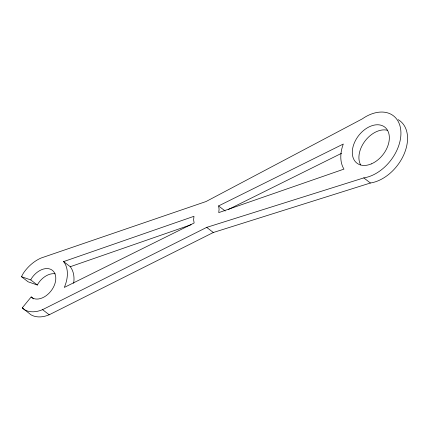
<?xml version="1.0" encoding="UTF-8"?>
<svg xmlns="http://www.w3.org/2000/svg" width="429" height="429" viewBox="0 0 429 429"><rect width="100%" height="100%" fill="white"/><g stroke="black" fill="none" stroke-linecap="round" stroke-linejoin="round"><path stroke-width="0.64" d="M55.148 273.799A17.085 11.588 -52.3 0 0 38.433 283.113L37.366 285.038L28.073 281.794L21.45 276.673L23.402 273.144A31.322 21.246 -52.3 0 1 41.222 257.979L206.022 201.544L362.253 118.903A37.017 25.113 -52.3 0 1 400.927 132.411A37.017 25.113 -52.3 0 1 363.797 177.89L206.698 227.381L42.578 309.652A31.322 21.246 -52.3 0 1 24.362 309.684L22.265 307.861L31.188 296.932L33.735 298.9M21.45 276.673L30.743 279.923L31.81 277.997A17.085 11.588 -52.3 0 1 51.464 269.707A17.085 11.588 -52.3 0 1 51.989 289.639A17.085 11.588 -52.3 0 1 32.336 297.924L31.188 296.932M22.265 307.861L30.979 314.8A31.322 21.246 -52.3 0 0 49.196 314.773L213.315 232.502L370.415 183.006A37.017 25.113 -52.3 0 0 403.914 154.499A37.017 25.113 -52.3 0 0 398.166 119.659M218.576 205.931L343.297 144.037C340.315 151.968 339.371 161.62 343.956 169.117L218.752 212.618L219.096 209.089L218.576 205.931L225.198 211.047M228.196 209.561L341.522 153.319M63.626 261.593L193.967 216.307L193.618 219.836L194.139 222.994L64.302 287.43A31.322 21.246 -52.3 0 0 63.626 261.593L70.249 266.715A31.322 21.246 -52.3 0 1 73.665 283.279M70.249 266.715L191.093 224.726M363.797 177.89L370.415 183.006M206.698 227.381L213.315 232.502M30.743 279.923L37.366 285.038M42.578 309.652L49.196 314.773M360.65 164.908A22.78 15.455 -52.3 0 1 365.235 140.75A22.78 15.455 -52.3 0 1 387.467 130.298M371.31 163.899A22.78 15.455 -52.3 0 0 386.62 128.947A22.78 15.455 -52.3 0 0 354.526 142.482A22.78 15.455 -52.3 0 0 371.31 163.899"/></g></svg>
